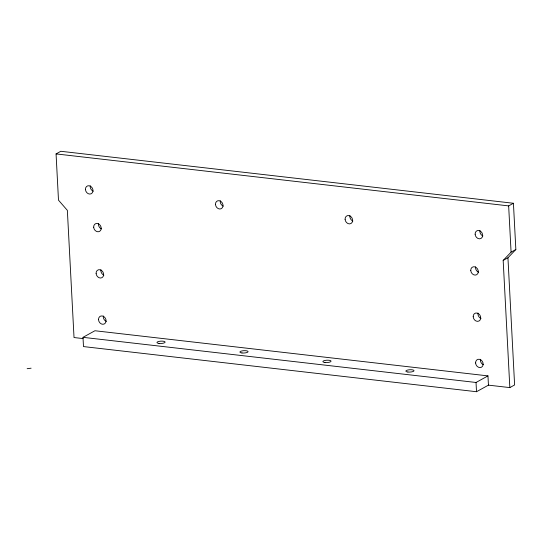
<?xml version="1.0" encoding="UTF-8"?>
<svg xmlns="http://www.w3.org/2000/svg" width="543" height="543" viewBox="0 0 543 543"><rect width="100%" height="100%" fill="white"/><g stroke="black" fill="none" stroke-linecap="round" stroke-linejoin="round"><path stroke-width="0.81" d="M488.442 385.143L487.96 375.892L94.937 330.748L82.998 337.332L83.486 346.577L476.51 391.72L488.442 385.143L509.836 387.6L503.171 260.423L511.078 252.142L515.85 249.508L513.427 203.265L60.836 151.28L56.065 153.913L58.488 200.157L67.359 210.365L74.024 337.542L83.079 338.581M503.171 260.423L507.943 257.796L515.85 249.508M56.065 153.913L508.655 205.899L513.427 203.265M82.998 337.332L476.028 382.476L487.96 375.892M509.836 387.6L514.608 384.967L507.943 257.796M27.15 368.697L31.107 368.195M508.655 205.899L511.078 252.142M476.028 382.476L476.51 391.72M352.869 220.994A4.351 3.591 61.1 0 1 349.93 215.591M482.897 235.927A4.351 3.591 61.1 0 1 479.964 230.524M223.254 206.109A4.351 3.591 61.1 0 1 220.322 200.7M93.226 191.17A4.351 3.591 61.1 0 1 90.287 185.767M101.46 228.888A4.351 3.591 61.1 0 1 98.521 223.485M103.883 275.131A4.351 3.591 61.1 0 1 100.944 269.728M106.306 321.375A4.351 3.591 61.1 0 1 103.367 315.972M478.546 272.199A4.351 3.591 61.1 0 1 475.607 266.796M480.969 318.449A4.351 3.591 61.1 0 1 478.03 313.039M483.392 364.692A4.351 3.591 61.1 0 1 480.453 359.29M85.448 189.459A4.351 3.591 61.1 0 0 91.299 193.715A4.351 3.591 61.1 0 0 90.919 186.507A4.351 3.591 61.1 0 0 85.448 189.459M215.476 204.399A4.351 3.591 61.1 0 0 221.327 208.655A4.351 3.591 61.1 0 0 220.947 201.446A4.351 3.591 61.1 0 0 215.476 204.399M345.083 219.284A4.351 3.591 61.1 0 0 350.934 223.54A4.351 3.591 61.1 0 0 350.561 216.331A4.351 3.591 61.1 0 0 345.083 219.284M475.118 234.223A4.351 3.591 61.1 0 0 480.969 238.472A4.351 3.591 61.1 0 0 480.589 231.264A4.351 3.591 61.1 0 0 475.118 234.223M98.521 319.671A4.351 3.591 61.1 0 0 104.371 323.927A4.351 3.591 61.1 0 0 103.998 316.712A4.351 3.591 61.1 0 0 98.521 319.671M96.097 273.421A4.351 3.591 61.1 0 0 101.948 277.677A4.351 3.591 61.1 0 0 101.575 270.468A4.351 3.591 61.1 0 0 96.097 273.421M93.674 227.178A4.351 3.591 61.1 0 0 99.525 231.433A4.351 3.591 61.1 0 0 99.152 224.225A4.351 3.591 61.1 0 0 93.674 227.178M475.607 362.982A4.351 3.591 61.1 0 0 481.458 367.238A4.351 3.591 61.1 0 0 481.084 360.029A4.351 3.591 61.1 0 0 475.607 362.982M473.184 316.739A4.351 3.591 61.1 0 0 479.035 320.994A4.351 3.591 61.1 0 0 478.661 313.786A4.351 3.591 61.1 0 0 473.184 316.739M470.761 270.495A4.351 3.591 61.1 0 0 476.611 274.744A4.351 3.591 61.1 0 0 476.238 267.536A4.351 3.591 61.1 0 0 470.761 270.495M158.997 343.434A4.106 1.174 -3 0 0 165.133 342.11A4.106 1.174 -3 0 0 158.956 341.404A4.106 1.174 -3 0 0 158.997 343.434M407.902 372.023A4.106 1.174 -3 0 0 414.031 370.699A4.106 1.174 -3 0 0 407.861 369.993A4.106 1.174 -3 0 0 407.902 372.023M241.968 352.964A4.106 1.174 -3 0 0 248.097 351.64A4.106 1.174 -3 0 0 241.92 350.934A4.106 1.174 -3 0 0 241.968 352.964M324.931 362.493A4.106 1.174 -3 0 0 331.067 361.17A4.106 1.174 -3 0 0 324.89 360.464A4.106 1.174 -3 0 0 324.931 362.493"/></g></svg>
